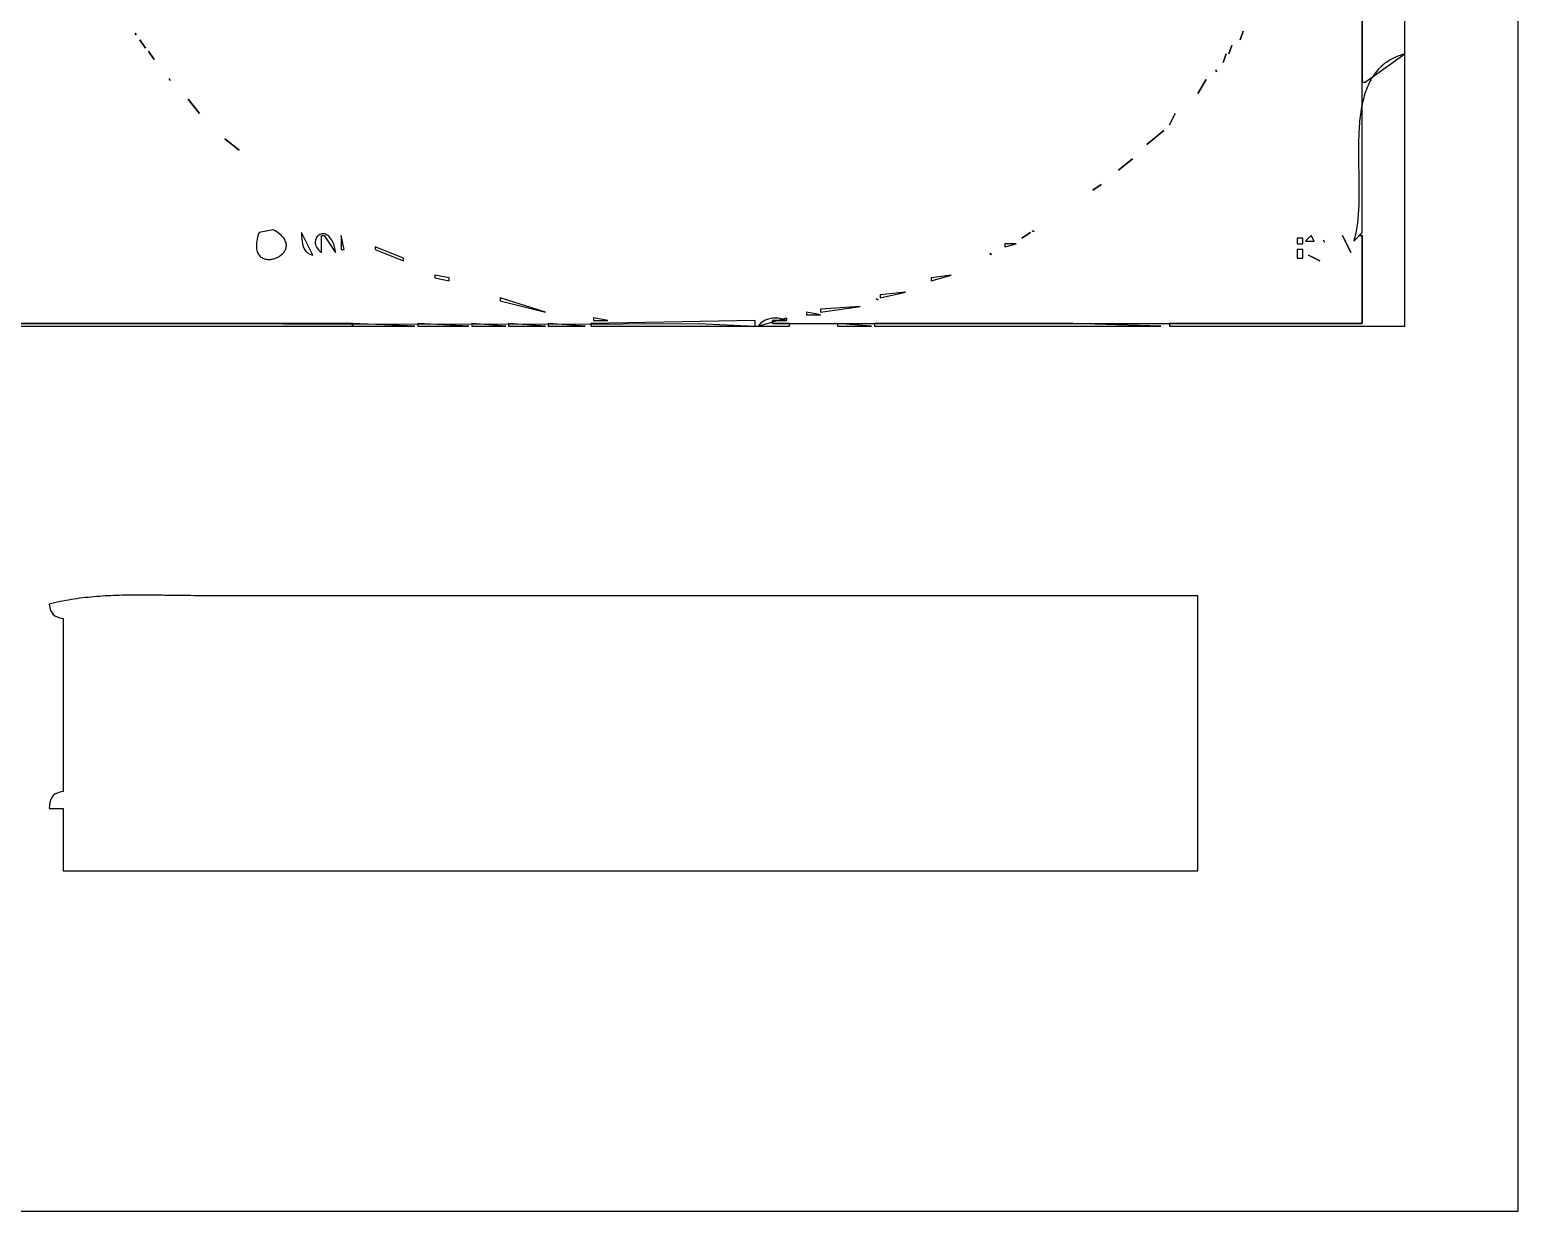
# Model space of a CAD drawing. Extents: x 0 to 1391, y 0 to 1579.
# Drawn here: x 866 to 1391, y 0 to 416 of the extents above; entities that cross this region are included whole.
import ezdxf

# ---------------------------------------------------------------- set-up
doc = ezdxf.new("R2010")
doc.units = 0
for name, color, linetype in [('C141', 141, 'CONTINUOUS'), ('C254', 254, 'CONTINUOUS'), ('C7', 7, 'CONTINUOUS')]:
    doc.layers.add(name, color=color, linetype=linetype)

msp = doc.modelspace()

# ---------------------------------------------------------------- linework, layer by layer
at = {"layer": 'C141'}
for points in [[(862, 313), (1049, 312.7099), (1102, 313), (1122, 312), (1123, 312), (1133, 315), (1133, 314), (1128, 314), (1128, 313), (1336, 313), (1336, 344), (1335, 344), (1333, 342), (1336, 345), (1336, 524)], [(1270, 387), (1268, 383), (1270, 387)], [(935, 378), (940, 374), (935, 378)], [(1184, 329), (1184, 328), (1191, 330), (1184, 329)], [(1166, 323), (1166, 322), (1175, 324), (1166, 323)]]:
    msp.add_lwpolyline(points, dxfattribs=at)
at = {"layer": 'C254'}
for points in [[(1336, 492), (1336, 398), (1337, 398), (1351, 408), (1351, 492), (1336, 492)], [(903.3333, 415.3333), (903.6667, 414.6667), (903.3333, 415.3333)], [(1294, 416), (1293, 413), (1294, 416)], [(905, 413), (907, 410), (905, 413)], [(1290, 411), (1289, 408), (1290, 411)], [(908, 409), (910, 406), (908, 409)], [(1333, 342), (1335, 344), (1336, 344), (1336, 313), (1268, 313), (1268, 312), (1351, 312), (1351, 408), (1350.1515, 407.7545), (1349.3326, 407.4842), (1348.5427, 407.1893), (1347.7812, 406.8704), (1347.0477, 406.528), (1346.3417, 406.1625), (1345.6627, 405.7743), (1345.01, 405.364), (1344.3833, 404.932), (1343.782, 404.4787), (1343.2056, 404.0047), (1342.6536, 403.5104), (1342.1254, 402.9963), (1341.6206, 402.4628), (1341.1386, 401.9104), (1340.679, 401.3396), (1340.2411, 400.7508), (1339.8246, 400.1445), (1339.4289, 399.5212), (1339.0534, 398.8813), (1338.6977, 398.2253), (1338.3613, 397.5536), (1338.0435, 396.8668), (1337.744, 396.1653), (1337.4623, 395.4495), (1337.1977, 394.72), (1336.9498, 393.9772), (1336.718, 393.2215), (1336.502, 392.4534), (1336.301, 391.6734), (1336.1147, 390.882), (1335.9426, 390.0796), (1335.784, 389.2667), (1335.6385, 388.4438), (1335.5056, 387.6113), (1335.3847, 386.7696), (1335.2755, 385.9193), (1335.1772, 385.0608), (1335.0895, 384.1946), (1335.0118, 383.3212), (1334.9436, 382.441), (1334.8843, 381.5544), (1334.8336, 380.662), (1334.7908, 379.7642), (1334.7555, 378.8615), (1334.7271, 377.9543), (1334.7051, 377.0432), (1334.689, 376.1285), (1334.6783, 375.2107), (1334.6725, 374.2904), (1334.6711, 373.3679), (1334.6735, 372.4438), (1334.6793, 371.5185), (1334.6879, 370.5925), (1334.6988, 369.6662), (1334.7115, 368.74), (1334.7255, 367.8146), (1334.7403, 366.8903), (1334.7553, 365.9676), (1334.7701, 365.047), (1334.7841, 364.1289), (1334.7969, 363.2138), (1334.8079, 362.3021), (1334.8165, 361.3944), (1334.8224, 360.4911), (1334.8249, 359.5927), (1334.8236, 358.6996), (1334.8179, 357.8122), (1334.8074, 356.9312), (1334.7915, 356.0568), (1334.7697, 355.1897), (1334.7415, 354.3302), (1334.7063, 353.4788), (1334.6637, 352.636), (1334.6132, 351.8023), (1334.5543, 350.9781), (1334.4863, 350.1639), (1334.4089, 349.3601), (1334.3214, 348.5673), (1334.2235, 347.7858), (1334.1145, 347.0162), (1333.994, 346.2589), (1333.8615, 345.5144), (1333.7163, 344.7832), (1333.5581, 344.0656), (1333.3864, 343.3623), (1333.2005, 342.6736), (1333, 342)], [(1288, 408), (1287, 405), (1288, 408)], [(915.3333, 399.3333), (915.6667, 398.6667), (915.3333, 399.3333)], [(1281, 399), (1278, 394), (1281, 399)], [(1284.3334, 402.3333), (1284.6666, 401.6667), (1284.3334, 402.3333)], [(922, 392), (926, 387), (922, 392)], [(1260, 376), (1266, 381), (1260, 376)], [(1250, 367), (1255, 371), (1250, 367)], [(1241, 360), (1244, 362), (1241, 360)], [(952, 346), (947, 345), (946.739, 344.1917), (946.5244, 343.4248), (946.3543, 342.6986), (946.2271, 342.0123), (946.1409, 341.3651), (946.0941, 340.7565), (946.0849, 340.1856), (946.1116, 339.6516), (946.1724, 339.154), (946.2656, 338.692), (946.3894, 338.2647), (946.5422, 337.8716), (946.7222, 337.5118), (946.9276, 337.1847), (947.1567, 336.8895), (947.4078, 336.6255), (947.6792, 336.392), (947.969, 336.1882), (948.2757, 336.0134), (948.5973, 335.8669), (948.9323, 335.7479), (949.2788, 335.6558), (949.6351, 335.5897), (949.9995, 335.5491), (950.3702, 335.5331), (950.7456, 335.541), (951.1238, 335.5721), (951.5032, 335.6256), (951.8819, 335.7009), (952.2584, 335.7972), (952.6307, 335.9138), (952.9972, 336.05), (953.3562, 336.2049), (953.7059, 336.378), (954.0446, 336.5684), (954.3705, 336.7755), (954.6819, 336.9985), (954.9771, 337.2367), (955.2543, 337.4893), (955.5118, 337.7557), (955.7478, 338.0351), (955.9607, 338.3267), (956.1487, 338.63), (956.3099, 338.944), (956.4429, 339.2681), (956.5456, 339.6016), (956.6165, 339.9438), (956.6538, 340.2938), (956.6558, 340.6511), (956.6207, 341.0148), (956.5468, 341.3843), (956.4323, 341.7587), (956.2755, 342.1374), (956.0747, 342.5197), (955.8282, 342.9048), (955.5341, 343.292), (955.1909, 343.6806), (954.7966, 344.0698), (954.3496, 344.4589), (953.8482, 344.8472), (953.2906, 345.234), (952.6751, 345.6185), (952, 346)], [(962, 345), (962.0358, 343.9086), (962.0885, 342.8578), (962.1822, 341.8568), (962.3408, 340.9145), (962.5883, 340.0399), (962.9487, 339.2422), (963.4461, 338.5303), (964.1044, 337.9132), (964.9477, 337.4001), (966, 337), (962, 345)], [(969, 338), (969, 344), (970, 344), (974, 338), (973.8222, 339.0604), (973.6013, 340.0139), (973.3416, 340.8645), (973.0477, 341.6158), (972.7239, 342.2718), (972.3748, 342.8364), (972.0048, 343.3133), (971.6183, 343.7064), (971.2198, 344.0196), (970.8139, 344.2567), (970.4048, 344.4215), (969.9971, 344.5179), (969.5953, 344.5497), (969.2037, 344.5208), (968.827, 344.435), (968.4694, 344.2962), (968.1355, 344.1082), (967.8298, 343.8749), (967.5567, 343.6), (967.3206, 343.2875), (967.126, 342.9412), (966.9773, 342.5649), (966.8791, 342.1625), (966.8358, 341.7378), (966.8518, 341.2947), (966.9316, 340.8371), (967.0797, 340.3686), (967.3005, 339.8933), (967.5985, 339.4149), (967.9781, 338.9373), (968.4437, 338.4644), (969, 338)], [(976, 344), (976, 339), (977, 339), (976, 344)], [(1216, 343), (1219, 345), (1216, 343)], [(1219.6666, 345.6667), (1220.3334, 345.3333), (1219.6666, 345.6667)], [(1313, 343), (1313, 341), (1315, 341), (1315, 343), (1313, 343)], [(1316, 342), (1319, 342), (1318, 344), (1316, 342)], [(1322.3334, 342.3333), (1322.6666, 341.6667), (1322.3334, 342.3333)], [(1329, 344), (1332, 338), (1329, 344)], [(988, 340), (988, 339), (998, 335), (998, 336), (988, 340)], [(1204.6666, 337.6667), (1205.3334, 337.3333), (1204.6666, 337.6667)], [(1210, 341), (1210, 340), (1214, 341), (1210, 341)], [(1313, 339), (1313, 336), (1315, 336), (1315, 339), (1313, 339)], [(1317, 337), (1321, 335), (1317, 337)], [(1009, 330), (1009, 329), (1014, 328), (1014, 329), (1009, 330)], [(1032, 322), (1032, 321), (1048, 317), (1032, 322)], [(1164.6666, 321.6667), (1165.3334, 321.3333), (1164.6666, 321.6667)], [(1065, 315), (1065, 314), (1070, 314), (1065, 315)], [(1140, 317), (1140, 316), (1145, 316), (1140, 317)], [(1145, 318), (1145, 317), (1159, 319), (1145, 318)], [(861, 312), (980, 312), (980, 313), (862, 313)], [(980, 313), (980, 312), (1002, 312), (980, 313)], [(1003, 313), (1003, 312), (1021, 312), (1003, 313)], [(1022, 313), (1022, 312), (1034, 312), (1022, 313)], [(1035, 313), (1035, 312), (1048, 312), (1035, 313)], [(1049, 313), (1049, 312), (1062, 312), (1049, 313)], [(1064, 313), (1064, 312), (1122, 312), (1122, 314), (1064, 313)], [(1123, 312), (1134, 312), (1134, 313), (1128, 313), (1128, 314), (1133, 314), (1132.0154, 314.3601), (1131.0187, 314.6264), (1130.019, 314.794), (1129.0253, 314.858), (1128.0467, 314.8136), (1127.0923, 314.656), (1126.1711, 314.3803), (1125.2922, 313.9817), (1124.4646, 313.4553), (1123.6975, 312.7963), (1123, 312)], [(1151, 313), (1151, 312), (1163, 312), (1151, 313)], [(1164, 313), (1164, 312), (1265, 312), (1234, 313), (1164, 313)], [(873, 214), (873.2378, 212.8112), (873.5358, 211.834), (873.9192, 211.043), (874.4132, 210.4132), (875.043, 209.9192), (875.834, 209.5358), (876.8112, 209.2378), (878, 209), (878, 148), (876.8084, 147.7497), (875.8263, 147.4252), (875.0322, 147.0134), (874.4044, 146.5019), (873.921, 145.8777), (873.5606, 145.1281), (873.3014, 144.2405), (873.1217, 143.202), (873, 142), (878, 142), (878, 120), (1278, 120), (1278, 217), (1008, 217), (925, 217), (923.9859, 217.0014), (922.9718, 217.0056), (921.9576, 217.0121), (920.9435, 217.0208), (919.9294, 217.0313), (918.9154, 217.0433), (917.9014, 217.0565), (916.8877, 217.0706), (915.8741, 217.0853), (914.8608, 217.1003), (913.8477, 217.1152), (912.835, 217.1299), (911.8226, 217.144), (910.8105, 217.1571), (909.7989, 217.1691), (908.7877, 217.1795), (907.777, 217.1881), (906.7669, 217.1946), (905.7573, 217.1986), (904.7483, 217.2), (903.7399, 217.1983), (902.7322, 217.1933), (901.7253, 217.1847), (900.719, 217.1721), (899.7136, 217.1553), (898.709, 217.134), (897.7052, 217.1079), (896.7024, 217.0766), (895.7005, 217.0398), (894.6995, 216.9974), (893.6996, 216.9488), (892.7007, 216.894), (891.7029, 216.8325), (890.7062, 216.764), (889.7107, 216.6883), (888.7163, 216.6051), (887.7232, 216.514), (886.7314, 216.4147), (885.7409, 216.307), (884.7517, 216.1906), (883.7639, 216.065), (882.7775, 215.9301), (881.7926, 215.7856), (880.8092, 215.6311), (879.8273, 215.4663), (878.847, 215.2909), (877.8682, 215.1047), (876.8911, 214.9073), (875.9157, 214.6984), (874.942, 214.4778), (873.9701, 214.2451), (873, 214)]]:
    msp.add_lwpolyline(points, dxfattribs=at)
at = {"layer": 'C7'}
msp.add_lwpolyline([(0, 1579), (0, 0), (1391, 0), (1391, 1579), (0, 1579)], dxfattribs=at)

doc.saveas('drawing.dxf')
